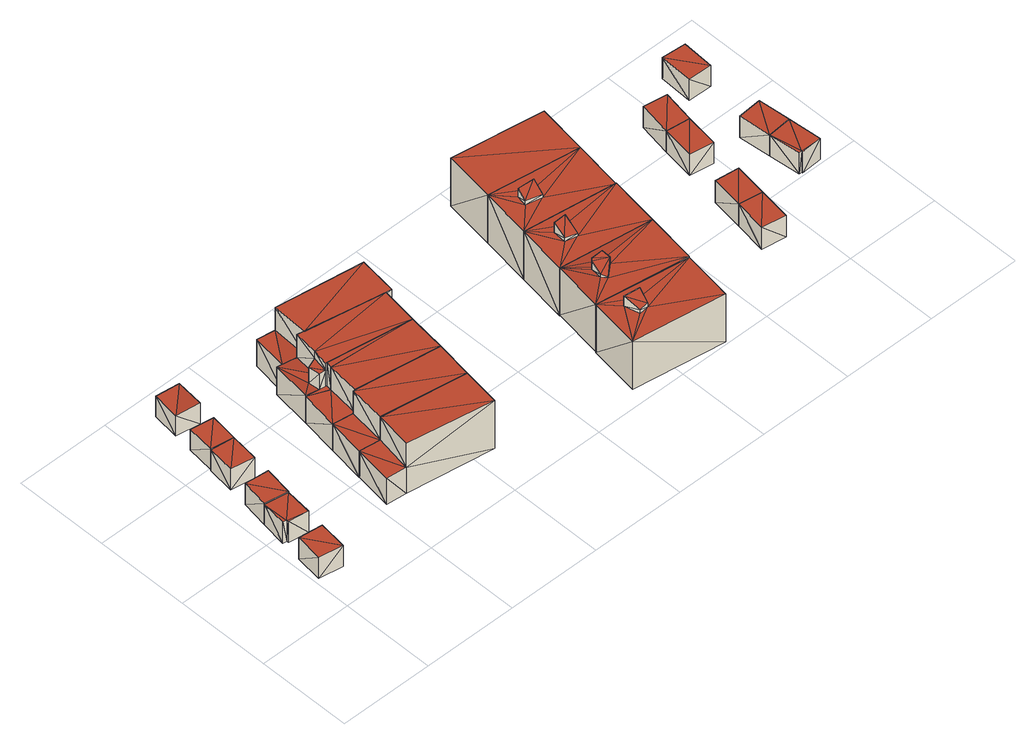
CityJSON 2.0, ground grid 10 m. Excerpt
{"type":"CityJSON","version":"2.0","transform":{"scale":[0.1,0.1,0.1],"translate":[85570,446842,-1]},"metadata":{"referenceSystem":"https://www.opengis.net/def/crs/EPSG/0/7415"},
"CityObjects":{
"building1":{"type":"Building","attributes":{"oorspronkelijk_bouwjaar":1924,"status":"Pand in gebruik","geconstateerd":false,"h_maaiveld":-0.27,"dak_type":"single horizontal","pw_datum":"2013-12-01","pw_actueel":"yes","pw_bron":"ahn3","reconstructie_methode":"tudelft3d-geoflow","versie_methode":"v21.03.1","kas_warenhuis":false,"ondergronds_type":"above ground","lod11_replace":false,"reconstruction_skipped":false},"geometry":[{"type":"Solid","lod":"2.2","boundaries":[[[[0,1,2]],[[2,1,3]],[[4,3,1]],[[5,4,1]],[[6,2,3]],[[4,6,3]],[[7,0,6]],[[6,0,2]],[[5,1,7]],[[7,1,0]],[[6,4,5]],[[7,6,5]]]],"semantics":{"surfaces":[{"type":"GroundSurface"},{"type":"WallSurface"},{"type":"RoofSurface"}],"values":[[0,0,1,1,1,1,1,1,1,1,2,2]]}}]},
"building2":{"type":"Building","attributes":{"oorspronkelijk_bouwjaar":1924,"status":"Pand in gebruik","geconstateerd":false,"h_maaiveld":-0.285,"dak_type":"single horizontal","pw_datum":"2013-12-01","pw_actueel":"yes","pw_bron":"ahn3","reconstructie_methode":"tudelft3d-geoflow","versie_methode":"v21.03.1","kas_warenhuis":false,"ondergronds_type":"above ground","lod11_replace":false,"reconstruction_skipped":false},"geometry":[{"type":"Solid","lod":"2.2","boundaries":[[[[8,9,10]],[[11,10,12]],[[13,8,10]],[[13,10,11]],[[14,9,8]],[[15,14,8]],[[16,11,12]],[[17,16,12]],[[15,8,18]],[[18,8,13]],[[17,12,10]],[[19,17,10]],[[19,10,9]],[[14,19,9]],[[18,13,16]],[[16,13,11]],[[15,18,19]],[[14,15,19]],[[19,18,16]],[[17,19,16]]]],"semantics":{"surfaces":[{"type":"GroundSurface"},{"type":"WallSurface"},{"type":"RoofSurface"}],"values":[[0,0,0,0,1,1,1,1,1,1,1,1,1,1,1,1,2,2,2,2]]}}]},
"building3":{"type":"Building","attributes":{"oorspronkelijk_bouwjaar":1924,"status":"Pand in gebruik","geconstateerd":false,"h_maaiveld":-0.283,"dak_type":"single horizontal","pw_datum":"2013-12-01","pw_actueel":"yes","pw_bron":"ahn3","reconstructie_methode":"tudelft3d-geoflow","versie_methode":"v21.03.1","kas_warenhuis":false,"ondergronds_type":"above ground","lod11_replace":false,"reconstruction_skipped":false},"geometry":[{"type":"Solid","lod":"2.2","boundaries":[[[[11,20,13]],[[13,20,21]],[[22,11,13]],[[23,22,13]],[[24,21,25]],[[25,21,20]],[[25,20,22]],[[22,20,11]],[[23,13,21]],[[24,23,21]],[[23,24,25]],[[22,23,25]]]],"semantics":{"surfaces":[{"type":"GroundSurface"},{"type":"WallSurface"},{"type":"RoofSurface"}],"values":[[0,0,1,1,1,1,1,1,1,1,2,2]]}}]},
"building4":{"type":"Building","attributes":{"oorspronkelijk_bouwjaar":1924,"status":"Pand in gebruik","geconstateerd":false,"h_maaiveld":-0.265,"dak_type":"single horizontal","pw_datum":"2013-12-01","pw_actueel":"yes","pw_bron":"ahn3","reconstructie_methode":"tudelft3d-geoflow","versie_methode":"v21.03.1","kas_warenhuis":false,"ondergronds_type":"above ground","lod11_replace":false,"reconstruction_skipped":false},"geometry":[{"type":"Solid","lod":"2.2","boundaries":[[[[26,27,28]],[[29,26,28]],[[30,26,31]],[[31,26,29]],[[31,29,32]],[[32,29,28]],[[32,28,27]],[[33,32,27]],[[33,27,26]],[[30,33,26]],[[32,33,30]],[[31,32,30]]]],"semantics":{"surfaces":[{"type":"GroundSurface"},{"type":"WallSurface"},{"type":"RoofSurface"}],"values":[[0,0,1,1,1,1,1,1,1,1,2,2]]}}]},
"building5":{"type":"Building","attributes":{"oorspronkelijk_bouwjaar":1924,"status":"Pand in gebruik","geconstateerd":false,"h_maaiveld":-0.249,"dak_type":"single horizontal","pw_datum":"2013-12-01","pw_actueel":"yes","pw_bron":"ahn3","reconstructie_methode":"tudelft3d-geoflow","versie_methode":"v21.03.1","kas_warenhuis":false,"ondergronds_type":"above ground","lod11_replace":false,"reconstruction_skipped":false},"geometry":[{"type":"Solid","lod":"2.2","boundaries":[[[[34,35,36]],[[36,35,37]],[[38,35,39]],[[39,35,34]],[[32,36,37]],[[40,32,37]],[[39,34,32]],[[32,34,36]],[[40,37,35]],[[38,40,35]],[[32,40,39]],[[39,40,38]]]],"semantics":{"surfaces":[{"type":"GroundSurface"},{"type":"WallSurface"},{"type":"RoofSurface"}],"values":[[0,0,1,1,1,1,1,1,1,1,2,2]]}}]},
"building6":{"type":"Building","attributes":{"oorspronkelijk_bouwjaar":1924,"status":"Pand in gebruik","geconstateerd":false,"h_maaiveld":-0.25,"dak_type":"single horizontal","pw_datum":"2013-12-01","pw_actueel":"yes","pw_bron":"ahn3","reconstructie_methode":"tudelft3d-geoflow","versie_methode":"v21.03.1","kas_warenhuis":false,"ondergronds_type":"above ground","lod11_replace":false,"reconstruction_skipped":false},"geometry":[{"type":"Solid","lod":"2.2","boundaries":[[[[41,42,43]],[[43,42,44]],[[45,41,43]],[[46,45,43]],[[47,44,48]],[[48,44,42]],[[48,42,41]],[[45,48,41]],[[46,43,47]],[[47,43,44]],[[47,48,45]],[[46,47,45]]]],"semantics":{"surfaces":[{"type":"GroundSurface"},{"type":"WallSurface"},{"type":"RoofSurface"}],"values":[[0,0,1,1,1,1,1,1,1,1,2,2]]}}]},
"building7":{"type":"Building","attributes":{"oorspronkelijk_bouwjaar":1924,"status":"Pand in gebruik","geconstateerd":false,"h_maaiveld":-0.206,"dak_type":"multiple horizontal","pw_datum":"2013-12-01","pw_actueel":"yes","pw_bron":"ahn3","reconstructie_methode":"tudelft3d-geoflow","versie_methode":"v21.03.1","kas_warenhuis":false,"ondergronds_type":"above ground","lod11_replace":false,"reconstruction_skipped":false},"geometry":[{"type":"Solid","lod":"2.2","boundaries":[[[[49,50,51]],[[52,53,54]],[[51,50,53]],[[51,53,52]],[[55,49,51]],[[56,55,51]],[[57,53,58]],[[58,53,50]],[[59,56,60]],[[60,56,52]],[[52,56,51]],[[57,54,53]],[[61,62,57]],[[57,62,54]],[[58,50,49]],[[55,58,49]],[[61,57,56]],[[59,61,56]],[[60,52,62]],[[62,52,54]],[[60,62,61]],[[59,60,61]],[[56,57,58]],[[55,56,58]]]],"semantics":{"surfaces":[{"type":"GroundSurface"},{"type":"WallSurface"},{"type":"RoofSurface"}],"values":[[0,0,0,0,1,1,1,1,1,1,1,1,1,1,1,1,1,1,1,1,2,2,2,2]]}}]},
"building8":{"type":"Building","attributes":{"oorspronkelijk_bouwjaar":1924,"status":"Pand in gebruik","geconstateerd":false,"h_maaiveld":-0.253,"dak_type":"multiple horizontal","pw_datum":"2013-12-01","pw_actueel":"yes","pw_bron":"ahn3","reconstructie_methode":"tudelft3d-geoflow","versie_methode":"v21.03.1","kas_warenhuis":false,"ondergronds_type":"above ground","lod11_replace":false,"reconstruction_skipped":false},"geometry":[{"type":"Solid","lod":"2.2","boundaries":[[[[63,64,65]],[[66,67,68]],[[65,64,67]],[[65,67,66]],[[69,57,62]],[[62,57,66]],[[66,57,65]],[[70,64,63]],[[58,70,63]],[[58,63,65]],[[57,58,65]],[[71,67,70]],[[70,67,64]],[[71,68,67]],[[72,73,71]],[[71,73,68]],[[72,71,57]],[[69,72,57]],[[62,66,73]],[[73,66,68]],[[57,71,70]],[[58,57,70]],[[62,73,72]],[[69,62,72]]]],"semantics":{"surfaces":[{"type":"GroundSurface"},{"type":"WallSurface"},{"type":"RoofSurface"}],"values":[[0,0,0,0,1,1,1,1,1,1,1,1,1,1,1,1,1,1,1,1,2,2,2,2]]}}]},
"building9":{"type":"Building","attributes":{"oorspronkelijk_bouwjaar":1924,"status":"Pand in gebruik","geconstateerd":false,"h_maaiveld":-0.327,"dak_type":"multiple horizontal","pw_datum":"2013-12-01","pw_actueel":"yes","pw_bron":"ahn3","reconstructie_methode":"tudelft3d-geoflow","versie_methode":"v21.03.1","kas_warenhuis":false,"ondergronds_type":"above ground","lod11_replace":false,"reconstruction_skipped":false},"geometry":[{"type":"Solid","lod":"2.2","boundaries":[[[[64,74,75]],[[76,75,77]],[[76,64,75]],[[76,77,68]],[[78,74,79]],[[79,74,64]],[[80,77,75]],[[81,82,80]],[[80,82,77]],[[83,84,73]],[[73,84,68]],[[68,84,76]],[[79,64,76]],[[84,79,76]],[[80,75,78]],[[78,75,74]],[[85,86,84]],[[83,85,84]],[[87,88,86]],[[85,87,86]],[[81,80,88]],[[87,81,88]],[[73,68,82]],[[82,68,77]],[[83,73,85]],[[87,82,81]],[[85,73,82]],[[87,85,82]],[[80,78,88]],[[79,84,86]],[[88,78,86]],[[78,79,86]]]],"semantics":{"surfaces":[{"type":"GroundSurface"},{"type":"WallSurface"},{"type":"RoofSurface"}],"values":[[0,0,0,0,1,1,1,1,1,1,1,1,1,1,1,1,1,1,1,1,1,1,1,1,2,2,2,2,2,2,2,2]]}}]},
"building10":{"type":"Building","attributes":{"oorspronkelijk_bouwjaar":1924,"status":"Pand in gebruik","geconstateerd":false,"h_maaiveld":-0.327,"dak_type":"multiple horizontal","pw_datum":"2013-12-01","pw_actueel":"yes","pw_bron":"ahn3","reconstructie_methode":"tudelft3d-geoflow","versie_methode":"v21.03.1","kas_warenhuis":false,"ondergronds_type":"above ground","lod11_replace":false,"reconstruction_skipped":false},"geometry":[{"type":"Solid","lod":"2.2","boundaries":[[[[74,89,90]],[[77,91,92]],[[90,89,93]],[[90,93,91]],[[91,93,92]],[[94,89,95]],[[95,89,74]],[[95,74,96]],[[96,74,90]],[[97,93,89]],[[94,97,89]],[[97,92,93]],[[98,99,97]],[[97,99,92]],[[100,101,102]],[[102,101,103]],[[104,105,82]],[[82,105,77]],[[77,105,91]],[[106,100,105]],[[104,106,105]],[[102,103,107]],[[107,103,96]],[[107,96,105]],[[105,96,91]],[[91,96,90]],[[98,97,100]],[[106,98,100]],[[100,97,101]],[[82,77,99]],[[99,77,92]],[[96,103,95]],[[94,103,101]],[[97,94,101]],[[94,95,103]],[[106,82,99]],[[106,104,82]],[[106,99,98]],[[102,107,105]],[[100,102,105]]]],"semantics":{"surfaces":[{"type":"GroundSurface"},{"type":"WallSurface"},{"type":"RoofSurface"}],"values":[[0,0,0,0,0,1,1,1,1,1,1,1,1,1,1,1,1,1,1,1,1,1,1,1,1,1,1,1,1,1,1,2,2,2,2,2,2,2,2,2]]}}]},
"building11":{"type":"Building","attributes":{"oorspronkelijk_bouwjaar":1924,"status":"Pand in gebruik","geconstateerd":false,"h_maaiveld":-0.354,"dak_type":"multiple horizontal","pw_datum":"2013-12-01","pw_actueel":"yes","pw_bron":"ahn3","reconstructie_methode":"tudelft3d-geoflow","versie_methode":"v21.03.1","kas_warenhuis":false,"ondergronds_type":"above ground","lod11_replace":false,"reconstruction_skipped":false},"geometry":[{"type":"Solid","lod":"2.2","boundaries":[[[[108,109,110]],[[111,110,112]],[[111,108,110]],[[111,112,113]],[[114,109,108]],[[115,114,108]],[[115,108,111]],[[116,115,111]],[[117,118,116]],[[119,117,116]],[[120,113,121]],[[121,113,112]],[[118,110,114]],[[114,110,109]],[[119,116,120]],[[120,116,113]],[[113,116,111]],[[118,112,110]],[[117,121,118]],[[118,121,112]],[[121,117,119]],[[120,121,119]],[[116,118,115]],[[115,118,114]]]],"semantics":{"surfaces":[{"type":"GroundSurface"},{"type":"WallSurface"},{"type":"RoofSurface"}],"values":[[0,0,0,0,1,1,1,1,1,1,1,1,1,1,1,1,1,1,1,1,2,2,2,2]]}}]},
"building12":{"type":"Building","attributes":{"oorspronkelijk_bouwjaar":1999,"status":"Pand in gebruik","geconstateerd":false,"h_maaiveld":-0.361,"dak_type":"slanted","pw_datum":"2013-12-01","pw_actueel":"yes","pw_bron":"ahn3","reconstructie_methode":"tudelft3d-geoflow","versie_methode":"v21.03.1","kas_warenhuis":false,"ondergronds_type":"above ground","lod11_replace":false,"reconstruction_skipped":false},"geometry":[{"type":"Solid","lod":"2.2","boundaries":[[[[122,123,124]],[[125,122,124]],[[126,127,128]],[[128,127,129]],[[130,131,132]],[[133,130,132]],[[128,129,131]],[[130,128,131]],[[134,122,125]],[[135,134,125]],[[136,124,137]],[[137,124,123]],[[137,123,134]],[[134,123,122]],[[135,125,124]],[[136,135,124]],[[133,132,127]],[[126,133,127]],[[133,126,130]],[[130,126,128]],[[131,136,132]],[[134,135,131]],[[127,132,137]],[[134,127,137]],[[132,136,137]],[[134,131,129]],[[131,135,136]],[[134,129,127]]]],"semantics":{"surfaces":[{"type":"GroundSurface"},{"type":"WallSurface"},{"type":"RoofSurface"}],"values":[[0,0,1,1,1,1,1,1,1,1,1,1,1,1,1,1,1,1,2,2,2,2,2,2,2,2,2,2]]}}]},
"building13":{"type":"Building","attributes":{"oorspronkelijk_bouwjaar":1999,"status":"Pand in gebruik","geconstateerd":false,"h_maaiveld":-0.349,"dak_type":"slanted","pw_datum":"2013-12-01","pw_actueel":"yes","pw_bron":"ahn3","reconstructie_methode":"tudelft3d-geoflow","versie_methode":"v21.03.1","kas_warenhuis":false,"ondergronds_type":"above ground","lod11_replace":false,"reconstruction_skipped":false},"geometry":[{"type":"Solid","lod":"2.2","boundaries":[[[[138,139,140]],[[141,138,140]],[[142,143,144]],[[144,143,145]],[[146,147,148]],[[148,147,149]],[[144,145,150]],[[151,144,150]],[[152,153,146]],[[146,153,147]],[[151,150,153]],[[152,151,153]],[[148,149,142]],[[142,149,143]],[[154,139,137]],[[137,139,138]],[[155,141,140]],[[156,155,140]],[[137,138,141]],[[155,137,141]],[[156,140,154]],[[154,140,139]],[[151,142,144]],[[146,148,151]],[[151,148,142]],[[146,151,152]],[[150,156,153]],[[137,155,145]],[[137,145,143]],[[137,143,154]],[[143,149,154]],[[147,153,154]],[[149,147,154]],[[154,153,156]],[[150,145,155]],[[156,150,155]]]],"semantics":{"surfaces":[{"type":"GroundSurface"},{"type":"WallSurface"},{"type":"RoofSurface"}],"values":[[0,0,1,1,1,1,1,1,1,1,1,1,1,1,1,1,1,1,1,1,1,1,2,2,2,2,2,2,2,2,2,2,2,2,2,2]]}}]},
"building14":{"type":"Building","attributes":{"oorspronkelijk_bouwjaar":1999,"status":"Pand in gebruik","geconstateerd":false,"h_maaiveld":-0.373,"dak_type":"slanted","pw_datum":"2013-12-01","pw_actueel":"yes","pw_bron":"ahn3","reconstructie_methode":"tudelft3d-geoflow","versie_methode":"v21.03.1","kas_warenhuis":false,"ondergronds_type":"above ground","lod11_replace":false,"reconstruction_skipped":false},"geometry":[{"type":"Solid","lod":"2.2","boundaries":[[[[157,158,159]],[[160,157,159]],[[154,157,160]],[[156,154,160]],[[161,159,162]],[[162,159,158]],[[163,164,165]],[[165,164,166]],[[162,158,157]],[[154,162,157]],[[156,160,161]],[[161,160,159]],[[165,166,167]],[[167,166,168]],[[169,170,164]],[[163,169,164]],[[167,168,169]],[[169,168,170]],[[167,169,163]],[[165,167,163]],[[170,161,164]],[[154,156,170]],[[166,164,162]],[[154,168,162]],[[164,161,162]],[[154,170,168]],[[170,156,161]],[[162,168,166]]]],"semantics":{"surfaces":[{"type":"GroundSurface"},{"type":"WallSurface"},{"type":"RoofSurface"}],"values":[[0,0,1,1,1,1,1,1,1,1,1,1,1,1,1,1,1,1,2,2,2,2,2,2,2,2,2,2]]}}]},
"building15":{"type":"Building","attributes":{"oorspronkelijk_bouwjaar":1999,"status":"Pand in gebruik","geconstateerd":false,"h_maaiveld":-0.389,"dak_type":"slanted","pw_datum":"2013-12-01","pw_actueel":"yes","pw_bron":"ahn3","reconstructie_methode":"tudelft3d-geoflow","versie_methode":"v21.03.1","kas_warenhuis":false,"ondergronds_type":"above ground","lod11_replace":false,"reconstruction_skipped":false},"geometry":[{"type":"Solid","lod":"2.2","boundaries":[[[[158,171,159]],[[159,171,172]],[[162,158,159]],[[173,162,159]],[[174,172,175]],[[175,172,171]],[[176,177,178]],[[178,177,179]],[[175,171,158]],[[162,175,158]],[[173,159,174]],[[174,159,172]],[[178,179,180]],[[180,179,181]],[[182,183,176]],[[176,183,177]],[[180,181,183]],[[182,180,183]],[[175,162,179]],[[183,175,177]],[[174,175,183]],[[174,183,181]],[[181,162,173]],[[174,181,173]],[[179,177,175]],[[181,179,162]],[[180,182,178]],[[178,182,176]]]],"semantics":{"surfaces":[{"type":"GroundSurface"},{"type":"WallSurface"},{"type":"RoofSurface"}],"values":[[0,0,1,1,1,1,1,1,1,1,1,1,1,1,1,1,1,1,2,2,2,2,2,2,2,2,2,2]]}}]},
"building16":{"type":"Building","attributes":{"oorspronkelijk_bouwjaar":1999,"status":"Pand in gebruik","geconstateerd":false,"h_maaiveld":-0.398,"dak_type":"slanted","pw_datum":"2013-12-01","pw_actueel":"yes","pw_bron":"ahn3","reconstructie_methode":"tudelft3d-geoflow","versie_methode":"v21.03.1","kas_warenhuis":false,"ondergronds_type":"above ground","lod11_replace":false,"reconstruction_skipped":false},"geometry":[{"type":"Solid","lod":"2.2","boundaries":[[[[171,184,172]],[[172,184,185]],[[186,184,175]],[[175,184,171]],[[174,172,185]],[[187,174,185]],[[175,171,172]],[[174,175,172]],[[187,185,186]],[[186,185,184]],[[186,175,174]],[[187,186,174]]]],"semantics":{"surfaces":[{"type":"GroundSurface"},{"type":"WallSurface"},{"type":"RoofSurface"}],"values":[[0,0,1,1,1,1,1,1,1,1,2,2]]}}]},
"building17":{"type":"Building","attributes":{"oorspronkelijk_bouwjaar":1999,"status":"Pand in gebruik","geconstateerd":false,"h_maaiveld":-0.484,"dak_type":"single horizontal","pw_datum":"2013-12-01","pw_actueel":"yes","pw_bron":"ahn3","reconstructie_methode":"tudelft3d-geoflow","versie_methode":"v21.03.1","kas_warenhuis":false,"ondergronds_type":"above ground","lod11_replace":false,"reconstruction_skipped":false},"geometry":[{"type":"Solid","lod":"2.2","boundaries":[[[[188,189,190]],[[191,188,190]],[[192,188,191]],[[193,192,191]],[[194,190,195]],[[195,190,189]],[[195,189,188]],[[192,195,188]],[[193,191,194]],[[194,191,190]],[[193,194,192]],[[192,194,195]]]],"semantics":{"surfaces":[{"type":"GroundSurface"},{"type":"WallSurface"},{"type":"RoofSurface"}],"values":[[0,0,1,1,1,1,1,1,1,1,2,2]]}}]},
"building18":{"type":"Building","attributes":{"oorspronkelijk_bouwjaar":1999,"status":"Pand in gebruik","geconstateerd":false,"h_maaiveld":-0.46,"dak_type":"single horizontal","pw_datum":"2013-12-01","pw_actueel":"yes","pw_bron":"ahn3","reconstructie_methode":"tudelft3d-geoflow","versie_methode":"v21.03.1","kas_warenhuis":false,"ondergronds_type":"above ground","lod11_replace":false,"reconstruction_skipped":false},"geometry":[{"type":"Solid","lod":"2.2","boundaries":[[[[189,196,197]],[[190,189,197]],[[198,196,195]],[[195,196,189]],[[194,190,197]],[[199,194,197]],[[195,189,190]],[[194,195,190]],[[199,197,198]],[[198,197,196]],[[194,199,195]],[[195,199,198]]]],"semantics":{"surfaces":[{"type":"GroundSurface"},{"type":"WallSurface"},{"type":"RoofSurface"}],"values":[[0,0,1,1,1,1,1,1,1,1,2,2]]}}]},
"building19":{"type":"Building","attributes":{"oorspronkelijk_bouwjaar":1999,"status":"Pand in gebruik","geconstateerd":false,"h_maaiveld":-0.385,"dak_type":"single horizontal","pw_datum":"2013-12-01","pw_actueel":"yes","pw_bron":"ahn3","reconstructie_methode":"tudelft3d-geoflow","versie_methode":"v21.03.1","kas_warenhuis":false,"ondergronds_type":"above ground","lod11_replace":false,"reconstruction_skipped":false},"geometry":[{"type":"Solid","lod":"2.2","boundaries":[[[[200,201,202]],[[203,200,202]],[[204,203,205]],[[205,203,202]],[[206,200,204]],[[204,200,203]],[[205,202,201]],[[207,205,201]],[[207,201,200]],[[206,207,200]],[[204,205,206]],[[206,205,207]]]],"semantics":{"surfaces":[{"type":"GroundSurface"},{"type":"WallSurface"},{"type":"RoofSurface"}],"values":[[0,0,1,1,1,1,1,1,1,1,2,2]]}}]},
"building20":{"type":"Building","attributes":{"oorspronkelijk_bouwjaar":1999,"status":"Pand in gebruik","geconstateerd":false,"h_maaiveld":-0.386,"dak_type":"single horizontal","pw_datum":"2013-12-01","pw_actueel":"yes","pw_bron":"ahn3","reconstructie_methode":"tudelft3d-geoflow","versie_methode":"v21.03.1","kas_warenhuis":false,"ondergronds_type":"above ground","lod11_replace":false,"reconstruction_skipped":false},"geometry":[{"type":"Solid","lod":"2.2","boundaries":[[[[201,208,209]],[[202,201,209]],[[207,201,202]],[[205,207,202]],[[210,209,211]],[[211,209,208]],[[211,208,207]],[[207,208,201]],[[205,202,209]],[[210,205,209]],[[210,211,207]],[[205,210,207]]]],"semantics":{"surfaces":[{"type":"GroundSurface"},{"type":"WallSurface"},{"type":"RoofSurface"}],"values":[[0,0,1,1,1,1,1,1,1,1,2,2]]}}]},
"building21":{"type":"Building","attributes":{"oorspronkelijk_bouwjaar":1999,"status":"Pand in gebruik","geconstateerd":false,"h_maaiveld":-0.444,"dak_type":"single horizontal","pw_datum":"2013-12-01","pw_actueel":"yes","pw_bron":"ahn3","reconstructie_methode":"tudelft3d-geoflow","versie_methode":"v21.03.1","kas_warenhuis":false,"ondergronds_type":"above ground","lod11_replace":false,"reconstruction_skipped":false},"geometry":[{"type":"Solid","lod":"2.2","boundaries":[[[[212,213,214]],[[215,212,214]],[[216,214,217]],[[214,213,217]],[[218,217,219]],[[219,217,213]],[[220,215,221]],[[221,215,214]],[[222,212,215]],[[220,222,215]],[[219,213,212]],[[222,219,212]],[[223,216,218]],[[218,216,217]],[[221,214,216]],[[223,221,216]],[[220,221,222]],[[219,221,218]],[[218,221,223]],[[219,222,221]]]],"semantics":{"surfaces":[{"type":"GroundSurface"},{"type":"WallSurface"},{"type":"RoofSurface"}],"values":[[0,0,0,0,1,1,1,1,1,1,1,1,1,1,1,1,2,2,2,2]]}}]},
"building22":{"type":"Building","attributes":{"oorspronkelijk_bouwjaar":1999,"status":"Pand in gebruik","geconstateerd":false,"h_maaiveld":-0.389,"dak_type":"single horizontal","pw_datum":"2013-12-01","pw_actueel":"yes","pw_bron":"ahn3","reconstructie_methode":"tudelft3d-geoflow","versie_methode":"v21.03.1","kas_warenhuis":false,"ondergronds_type":"above ground","lod11_replace":false,"reconstruction_skipped":false},"geometry":[{"type":"Solid","lod":"2.2","boundaries":[[[[212,224,225]],[[213,212,225]],[[226,224,222]],[[222,224,212]],[[219,213,225]],[[227,219,225]],[[227,225,224]],[[226,227,224]],[[222,212,219]],[[219,212,213]],[[222,219,227]],[[226,222,227]]]],"semantics":{"surfaces":[{"type":"GroundSurface"},{"type":"WallSurface"},{"type":"RoofSurface"}],"values":[[0,0,1,1,1,1,1,1,1,1,2,2]]}}]},
"building23":{"type":"Building","attributes":{"oorspronkelijk_bouwjaar":1999,"status":"Pand in gebruik","geconstateerd":false,"h_maaiveld":-0.378,"dak_type":"single horizontal","pw_datum":"2013-12-01","pw_actueel":"yes","pw_bron":"ahn3","reconstructie_methode":"tudelft3d-geoflow","versie_methode":"v21.03.1","kas_warenhuis":false,"ondergronds_type":"above ground","lod11_replace":false,"reconstruction_skipped":false},"geometry":[{"type":"Solid","lod":"2.2","boundaries":[[[[228,229,230]],[[230,229,231]],[[232,230,233]],[[233,230,231]],[[234,228,230]],[[232,234,230]],[[233,231,235]],[[235,231,229]],[[235,229,228]],[[234,235,228]],[[233,235,232]],[[232,235,234]]]],"semantics":{"surfaces":[{"type":"GroundSurface"},{"type":"WallSurface"},{"type":"RoofSurface"}],"values":[[0,0,1,1,1,1,1,1,1,1,2,2]]}}]}
},
"vertices":[
[4,39,7],[8,68,7],[29,35,7],[33,65,7],[33,65,33],[8,68,33],[29,35,33],[4,39,33],
[36,85,7],[15,88,7],[15,90,7],[15,118,7],[11,91,7],[40,114,7],[15,88,33],[36,85,33],[15,118,32],[11,91,33],[40,114,32],[15,90,33],
[20,147,7],[45,144,7],[15,118,33],[40,114,33],[45,144,33],[20,147,33],
[23,168,7],[27,197,7],[52,194,7],[48,164,7],[23,168,33],[48,164,32],[52,194,32],[27,197,32],
[27,197,8],[31,226,8],[52,194,8],[56,223,8],[31,226,33],[27,197,33],[56,223,32],
[34,247,7],[38,276,7],[59,243,7],[63,273,7],[34,247,32],[59,243,33],[63,273,32],[38,276,32],
[107,62,8],[113,102,8],[128,60,8],[220,46,8],[135,99,8],[226,86,8],[107,62,40],[128,60,40],[135,99,40],[113,102,40],[128,60,69],[220,46,67],[135,99,68],[226,86,67],
[113,102,7],[119,141,7],[135,99,7],[226,86,7],[140,138,7],[232,125,7],[135,99,69],[119,141,40],[140,138,40],[140,138,68],[232,125,67],
[125,181,7],[147,178,7],[142,138,7],[237,165,7],[125,181,40],[119,141,39],[147,178,40],[147,178,68],[237,165,67],[142,138,68],[142,138,40],[146,171,68],[146,171,40],[146,172,68],[146,172,40],
[131,223,7],[139,179,7],[146,178,7],[243,204,7],[152,220,7],[131,223,41],[125,181,41],[139,179,40],[152,220,40],[152,220,68],[243,204,67],[149,195,59],[149,195,40],[138,191,59],[138,191,40],[146,178,68],[146,178,59],[149,195,68],[139,179,59],
[137,222,6],[143,260,6],[162,257,6],[159,218,6],[255,244,6],[249,203,6],[143,260,39],[137,222,39],[159,218,40],[162,257,67],[162,257,39],[159,218,68],[249,203,67],[255,244,66],
[356,16,6],[364,70,6],[461,55,6],[453,2,6],[380,52,77],[380,52,65],[384,36,69],[384,36,65],[394,37,70],[394,37,65],[397,50,65],[397,50,77],[356,16,65],[453,2,65],[461,55,65],[364,70,65],
[364,70,7],[372,123,7],[469,109,7],[461,55,7],[389,90,69],[389,90,66],[393,85,67],[393,85,66],[392,104,77],[392,104,66],[390,102,76],[390,102,66],[406,96,66],[406,96,74],[404,104,78],[404,104,66],[372,123,65],[461,55,66],[469,109,66],
[372,123,6],[380,176,6],[477,162,6],[469,109,6],[477,162,66],[380,176,65],[411,157,78],[411,157,65],[398,157,77],[398,157,65],[397,143,69],[397,143,65],[410,140,68],[410,140,65],
[388,229,6],[485,215,6],[477,162,65],[485,215,65],[388,229,65],[405,209,76],[405,209,65],[403,198,70],[403,198,65],[420,194,69],[420,194,65],[422,207,77],[422,207,65],
[396,283,6],[493,268,6],[396,283,65],[493,268,65],
[553,61,5],[558,95,5],[583,91,5],[578,57,5],[553,61,32],[578,57,32],[583,91,32],[558,95,32],
[563,129,5],[588,126,5],[563,129,32],[588,126,32],
[569,167,6],[574,201,6],[599,198,6],[594,163,6],[594,163,32],[599,198,32],[569,167,32],[574,201,32],
[580,236,6],[605,232,6],[605,232,32],[580,236,32],
[635,136,6],[660,138,6],[641,103,6],[638,103,6],[641,102,6],[663,103,6],[663,103,32],[660,138,32],[638,103,32],[641,103,32],[635,136,32],[641,102,32],
[632,170,6],[657,172,6],[632,170,32],[657,172,32],
[631,232,6],[633,267,6],[656,231,6],[658,265,6],[656,231,32],[658,265,32],[631,232,32],[633,267,32]
]}
